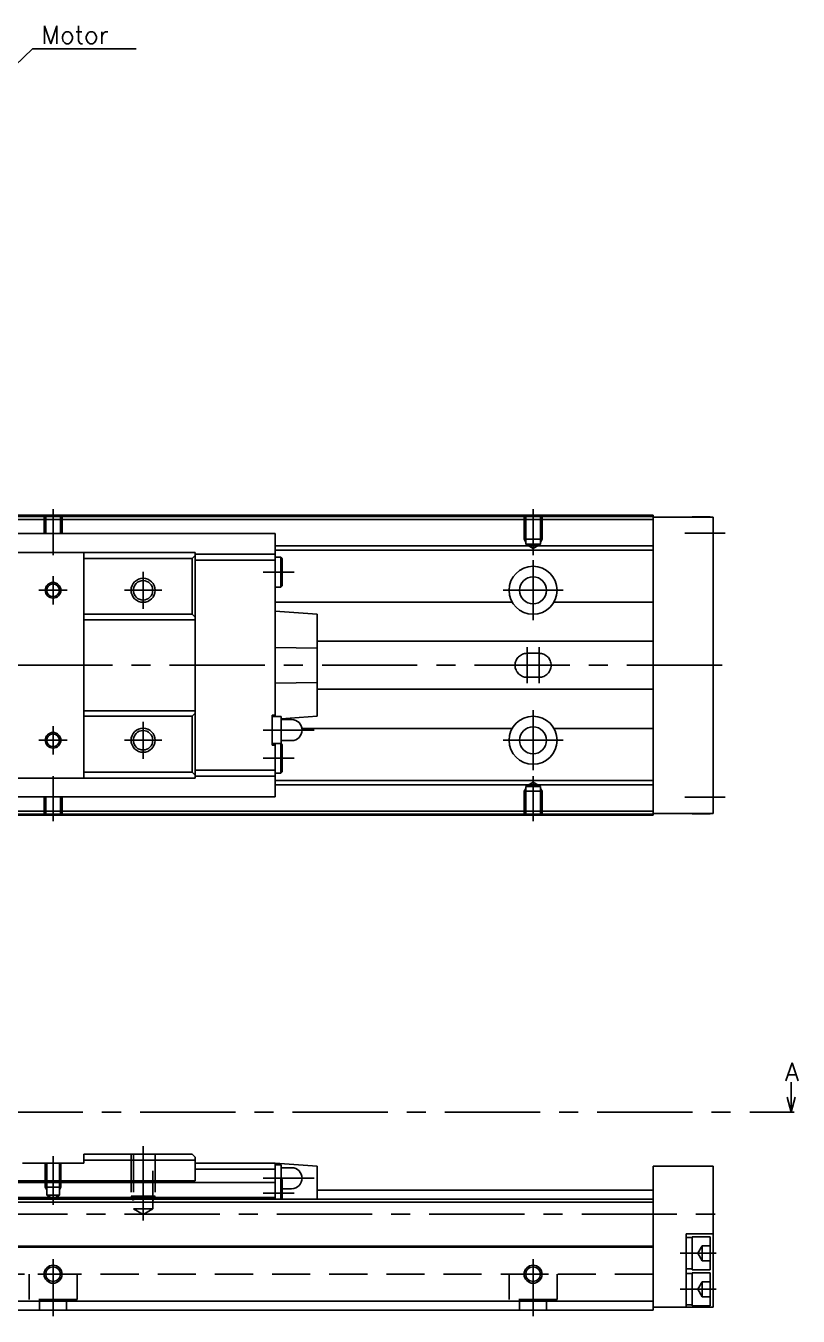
# Model space of a CAD drawing. Extents: x -2 to 468, y -8 to 266.
# Drawn here: x 339 to 467.7, y 9 to 224.1 of the extents above; entities that cross this region are included whole.
import ezdxf

# ---------------------------------------------------------------- set-up
doc = ezdxf.new("R2010")
doc.units = 0
doc.header["$LTSCALE"] = 0.5
doc.linetypes.add('CENTER', pattern=[50.8, 31.75, -6.35, 6.35, -6.35])
doc.linetypes.add('DASHED', pattern=[19.05, 12.7, -6.35])
for name, color, linetype in [('MSM_CENTER', 1, 'CENTER'), ('MSM_CONTINUOUS', 7, 'CONTINUOUS'), ('MSM_DASHED', 4, 'DASHED'), ('MSM_NARROW', 5, 'CONTINUOUS'), ('MSM_PART_NUMBER', 7, 'CONTINUOUS')]:
    doc.layers.add(name, color=color, linetype=linetype)
doc.styles.get("Standard").update_dxf_attribs({"font": 'txt.shx', "height": 3, "bigfont": 'bigfont.shx'})

msp = doc.modelspace()

# ---------------------------------------------------------------- linework, layer by layer
at = {"layer": 'MSM_CENTER'}
for p, q in [((343.55, 143.5), (343.55, 135.87)), ((423.55, 143.5), (423.55, 135.87)), ((448.85, 139.5), (455.55, 139.5)), ((423.55, 125), (423.55, 135)), ((343.55, 132.37), (343.55, 127.64)), ((358.55, 133.1), (358.55, 126.9)), ((378.55, 133), (383.75, 133)), ((341.19, 130), (345.92, 130)), ((355.45, 130), (361.65, 130)), ((418.55, 130), (428.55, 130)), ((422.55, 120.5), (422.55, 114.5)), ((424.55, 120.5), (424.55, 114.5)), ((455.05, 117.5), (200.05, 117.5)), ((423.55, 100), (423.55, 110)), ((358.55, 108.1), (358.55, 101.9)), ((343.55, 107.37), (343.55, 102.64)), ((378.55, 106.7), (387.05, 106.7)), ((341.19, 105), (345.92, 105)), ((355.45, 105), (361.65, 105)), ((418.55, 105), (428.55, 105)), ((378.55, 102), (383.75, 102)), ((343.55, 99.01), (343.55, 91.5)), ((423.55, 99.01), (423.55, 91.5)), ((448.85, 95.5), (455.55, 95.5)), ((231.05, 43), (466.05, 43)), ((358.55, 37.35), (358.55, 24.96)), ((343.55, 35.7), (343.55, 27.54)), ((378.55, 32), (387.05, 32)), ((378.55, 29.5), (383.75, 29.5)), ((203.05, 26), (455.05, 26)), ((448.05, 19.5), (454.05, 19.5)), ((343.55, 18.5), (343.55, 9)), ((423.55, 18.5), (423.55, 9)), ((341.02, 16), (346.09, 16)), ((420.98, 16), (426.13, 16)), ((448.05, 13.5), (454.05, 13.5))]:
    msp.add_line(p, q, dxfattribs=at)
at = {"layer": 'MSM_CONTINUOUS'}
for p, q in [((443.55, 142.5), (243.55, 142.5)), ((443.55, 142.3), (243.55, 142.3)), ((443.55, 142.5), (443.55, 92.5)), ((453.55, 142.2), (443.55, 142.2)), ((450.05, 142.2), (450.05, 142.25)), ((453.05, 142.25), (450.05, 142.25)), ((453.05, 142.2), (453.05, 142.25)), ((453.55, 142.2), (453.55, 92.8)), ((443.55, 141.8), (243.55, 141.8)), ((380.55, 139.45), (306.55, 139.45)), ((380.55, 108.95), (380.55, 139.45)), ((319.85, 136.3), (367.25, 136.3)), ((348.65, 98.7), (348.65, 136.3)), ((367.25, 135.8), (366.75, 135.3)), ((367.25, 98.7), (367.25, 136.3)), ((367.25, 136), (380.55, 136)), ((443.55, 137.4), (380.55, 137.4)), ((443.55, 136.7), (380.55, 136.7)), ((348.65, 135.3), (366.75, 135.3)), ((366.75, 126), (366.75, 135.3)), ((367.25, 135), (380.55, 135)), ((381.5, 135.5), (380.55, 135.5)), ((381.5, 135.5), (381.5, 130.5)), ((381.75, 135.25), (381.5, 135.5)), ((381.75, 135.25), (381.75, 130.75)), ((380.55, 130.5), (381.5, 130.5)), ((381.5, 130.5), (381.75, 130.75)), ((420.07, 128.04), (380.55, 128.04)), ((443.55, 128.04), (427.04, 128.04)), ((348.65, 126), (366.75, 126)), ((348.65, 125.1), (367.25, 125.1)), ((366.75, 126), (367.25, 125.5)), ((387.55, 126), (380.55, 126.5)), ((387.55, 126), (387.55, 109)), ((387.55, 120.37), (380.55, 120.46)), ((443.55, 121.5), (387.55, 121.5)), ((380.55, 114.54), (387.55, 114.63)), ((387.55, 113.5), (443.55, 113.5)), ((348.65, 109.9), (367.25, 109.9)), ((348.65, 109), (366.75, 109)), ((367.25, 109.5), (366.75, 109)), ((366.75, 99.7), (366.75, 109)), ((380.05, 109.2), (380.55, 109.2)), ((380.05, 104.2), (380.05, 109.2)), ((381.55, 108.95), (380.05, 108.95)), ((381.55, 108.57), (387.55, 109)), ((381.55, 108.95), (381.55, 104.45)), ((383.3, 108.45), (381.55, 108.45)), ((420.07, 106.96), (385.03, 106.96)), ((443.55, 106.96), (427.04, 106.96)), ((380.05, 104.45), (381.55, 104.45)), ((380.05, 104.2), (380.55, 104.2)), ((380.55, 104.45), (380.55, 95.55)), ((381.5, 104.45), (381.5, 99.5)), ((381.55, 104.95), (383.3, 104.95)), ((381.75, 104.25), (381.55, 104.45)), ((381.75, 104.25), (381.75, 99.75)), ((348.65, 99.7), (366.75, 99.7)), ((366.75, 99.7), (367.25, 99.2)), ((367.25, 100), (380.55, 100)), ((367.25, 99), (380.55, 99)), ((380.55, 99.5), (381.5, 99.5)), ((381.5, 99.5), (381.75, 99.75)), ((319.85, 98.7), (367.25, 98.7)), ((443.55, 98.3), (380.55, 98.3)), ((443.55, 97.6), (380.55, 97.6)), ((306.55, 95.55), (380.55, 95.55)), ((443.55, 93.2), (243.55, 93.2)), ((443.55, 92.7), (243.55, 92.7)), ((443.55, 92.5), (243.55, 92.5)), ((453.55, 92.8), (443.55, 92.8)), ((450.05, 92.75), (450.05, 92.8)), ((450.05, 92.75), (453.05, 92.75)), ((453.05, 92.75), (453.05, 92.8)), ((466.55, 43), (466.55, 48)), ((466.55, 43), (465.88, 45.5)), ((467.22, 45.5), (466.55, 43)), ((467.05, 43), (466.05, 43)), ((338.45, 34.5), (348.65, 34.5)), ((348.65, 34.5), (348.65, 36)), ((348.65, 36), (366.75, 36)), ((348.65, 35), (367.25, 35)), ((366.75, 36), (367.25, 35.5)), ((367.25, 31.59), (367.25, 35.5)), ((367.25, 34.5), (380.55, 34.5)), ((380.55, 34.5), (387.55, 34)), ((380.55, 28.5), (380.55, 34.5)), ((367.25, 33.5), (380.55, 33.5)), ((381.55, 34.25), (380.55, 34.25)), ((381.55, 34.25), (381.55, 31.95)), ((383.3, 33.75), (381.55, 33.75)), ((387.55, 34), (387.55, 28.5)), ((453.55, 34), (443.55, 34)), ((443.55, 34), (443.55, 10)), ((453.55, 34), (453.55, 10.5)), ((306.55, 31.3), (380.55, 31.3)), ((367.25, 31.59), (319.85, 31.59)), ((381.5, 32), (380.55, 32)), ((381.75, 31.75), (381.5, 32)), ((381.5, 32), (381.5, 28.5)), ((381.75, 31.75), (381.75, 28.5)), ((381.75, 30.25), (383.3, 30.25)), ((443.55, 28.5), (243.55, 28.5)), ((443.55, 28), (243.55, 28)), ((306.55, 28.8), (380.55, 28.8)), ((443.55, 30), (387.55, 30)), ((449.05, 10.5), (449.05, 22.75)), ((453.55, 22.75), (449.05, 22.75)), ((450.05, 22.1), (449.05, 22.1)), ((450.05, 16.75), (450.05, 22.25)), ((453.05, 22.25), (450.05, 22.25)), ((453.05, 16.75), (453.05, 22.25)), ((443.55, 20.7), (243.55, 20.7)), ((443.55, 20.5), (243.55, 20.5)), ((449.05, 16.9), (450.05, 16.9)), ((450.05, 16.1), (449.05, 16.1)), ((450.05, 16.75), (453.05, 16.75)), ((450.05, 10.75), (450.05, 16.25)), ((453.05, 16.25), (450.05, 16.25)), ((453.05, 10.75), (453.05, 16.25)), ((443.55, 11.5), (243.55, 11.5)), ((449.05, 10.9), (450.05, 10.9)), ((443.55, 10), (243.55, 10)), ((443.55, 10.5), (453.55, 10.5)), ((450.05, 10.75), (453.05, 10.75))]:
    msp.add_line(p, q, dxfattribs=at)
for centre, radius in [((423.55, 130), 4), ((358.55, 130), 1.62), ((423.55, 130), 2.25), ((343.55, 130), 1.06), ((423.55, 105), 4), ((343.55, 105), 1.06), ((358.55, 105), 1.62), ((423.55, 105), 2.25), ((343.55, 16), 1.23), ((423.55, 16), 1.23)]:
    msp.add_circle(centre, radius, dxfattribs=at)
for centre in [(383.3, 106.7), (383.3, 32)]:
    msp.add_arc(centre, 1.75, 270, 90, dxfattribs=at)
at = {"layer": 'MSM_DASHED'}
for p, q in [((342.05, 142.5), (342.05, 139.45)), ((342.32, 142.5), (342.32, 139.45)), ((344.78, 139.45), (344.78, 142.5)), ((345.05, 142.5), (345.05, 139.45)), ((422.05, 142.5), (422.05, 138.5)), ((422.32, 142.5), (422.32, 137.7)), ((424.78, 137.7), (424.78, 142.5)), ((425.05, 142.5), (425.05, 138.5)), ((422.05, 138.5), (425.05, 138.5)), ((422.32, 138.03), (422.05, 138.5)), ((422.32, 137.7), (423.55, 136.99)), ((424.78, 137.7), (422.32, 137.7)), ((423.55, 136.99), (424.78, 137.7)), ((424.78, 138.03), (425.05, 138.5)), ((424.55, 119.5), (422.55, 119.5)), ((422.55, 115.5), (424.55, 115.5)), ((422.32, 96.97), (422.05, 96.5)), ((423.55, 98.01), (422.32, 97.3)), ((422.32, 97.3), (422.32, 92.5)), ((424.78, 97.3), (422.32, 97.3)), ((424.78, 97.3), (423.55, 98.01)), ((424.78, 92.5), (424.78, 97.3)), ((424.78, 96.97), (425.05, 96.5)), ((342.05, 92.5), (342.05, 95.55)), ((342.32, 95.55), (342.32, 92.5)), ((344.78, 92.5), (344.78, 95.55)), ((345.05, 92.5), (345.05, 95.55)), ((422.05, 92.5), (422.05, 96.5)), ((425.05, 96.5), (422.05, 96.5)), ((425.05, 92.5), (425.05, 96.5)), ((342.25, 34.5), (342.25, 30.5)), ((342.5, 34.5), (342.5, 29.15)), ((344.61, 29.15), (344.61, 34.5)), ((344.85, 30.5), (344.85, 34.5)), ((356.55, 36), (356.55, 29)), ((356.93, 36), (356.93, 26.9)), ((360.18, 26.9), (360.18, 36)), ((360.55, 36), (360.55, 29)), ((344.85, 30.5), (342.25, 30.5)), ((342.5, 30.05), (342.25, 30.5)), ((344.61, 30.05), (344.85, 30.5)), ((344.61, 29.15), (342.5, 29.15)), ((342.5, 29.15), (343.55, 28.54)), ((344.61, 29.15), (343.55, 28.54)), ((356.55, 29), (360.55, 29)), ((356.55, 29), (356.93, 28.3)), ((360.18, 28.3), (360.55, 29)), ((360.18, 26.9), (356.93, 26.9)), ((356.93, 26.9), (358.55, 25.96)), ((360.18, 26.9), (358.55, 25.96)), ((451.75, 20.75), (451.03, 19.5)), ((451.03, 19.5), (451.75, 18.25)), ((451.75, 20.75), (453.05, 20.75)), ((451.75, 20.75), (451.75, 18.25)), ((451.75, 19.5), (453.05, 19.5)), ((451.75, 18.25), (453.05, 18.25)), ((443.55, 16), (243.55, 16)), ((339.55, 16), (339.55, 11.8)), ((347.55, 11.8), (347.55, 16)), ((419.55, 16), (419.55, 11.8)), ((427.55, 11.8), (427.55, 16)), ((451.75, 14.75), (451.03, 13.5)), ((451.03, 13.5), (451.75, 12.25)), ((451.75, 14.75), (453.05, 14.75)), ((451.75, 14.75), (451.75, 12.25)), ((451.75, 13.5), (453.05, 13.5)), ((347.55, 11.8), (339.55, 11.8)), ((341.3, 11.8), (341.3, 10)), ((345.8, 10), (345.8, 11.8)), ((427.55, 11.8), (419.55, 11.8)), ((421.3, 11.8), (421.3, 10)), ((425.8, 10), (425.8, 11.8)), ((451.75, 12.25), (453.05, 12.25))]:
    msp.add_line(p, q, dxfattribs=at)
for centre, start, end in [((422.55, 117.5), 90, 270), ((424.55, 117.5), 270, 90)]:
    msp.add_arc(centre, 2, start, end, dxfattribs=at)
at = {"layer": 'MSM_NARROW'}
for centre, radius in [((343.55, 130), 1.3), ((358.55, 130), 2), ((343.55, 105), 1.3), ((358.55, 105), 2), ((343.55, 16), 1.5), ((423.55, 16), 1.5)]:
    msp.add_circle(centre, radius, dxfattribs=at)
at = {"layer": 'MSM_PART_NUMBER'}
for p, q in [((324.97, 205.69), (340.11, 220.24)), ((340.11, 220.24), (357.41, 220.24))]:
    msp.add_line(p, q, dxfattribs=at)

# ---------------------------------------------------------------- texts
for s, p in [('Motor', (341.63, 221.1)), ('A', (465.55, 48.25))]:
    msp.add_text(s, height=3, dxfattribs=at).set_placement(p)

doc.saveas('drawing.dxf')
